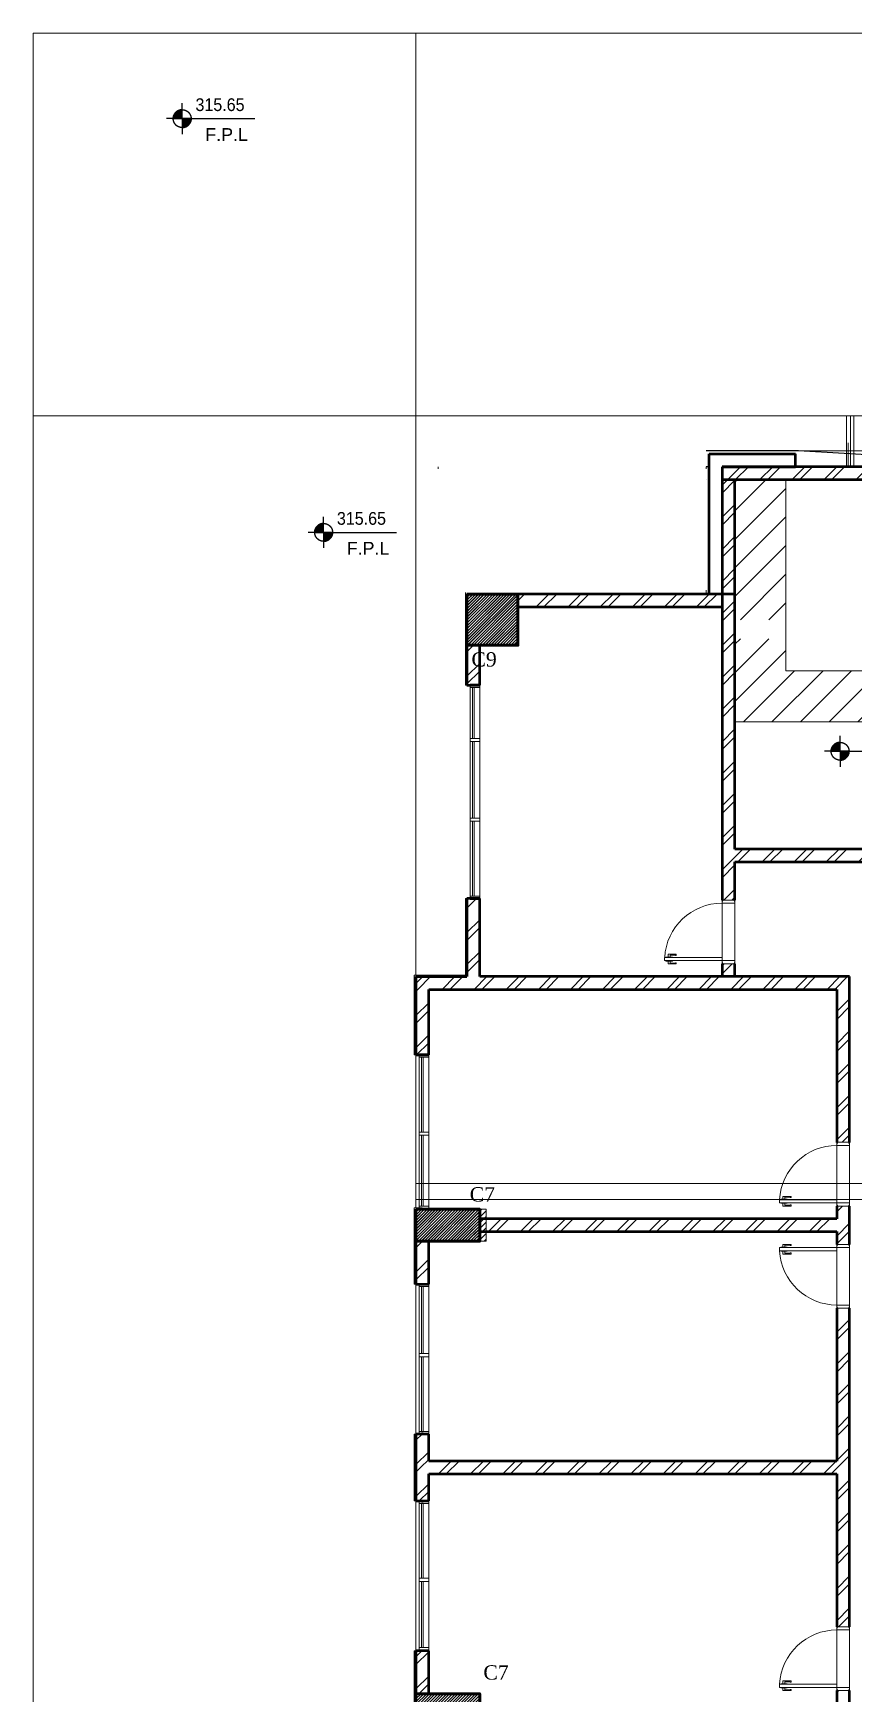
# Model space of a CAD drawing. Header units: millimetres. Extents: x -967280 to 3852, y 2833 to 1955156.
# Drawn here: x -966846 to -953981, y 637066 to 663116 of the extents above; entities that cross this region are included whole.
import ezdxf
from ezdxf.enums import TextEntityAlignment as Align

# ---------------------------------------------------------------- set-up
doc = ezdxf.new("R2010")
doc.units = ezdxf.units.MM
doc.header["$LTSCALE"] = 1000
doc.linetypes.add('HRZN_Line-Ptrn-Sold', pattern=[9144001.0, 9144000.0, -1])
for name, color, linetype, lineweight in [('A-COLS', 8, 'HRZN_Line-Ptrn-Sold', 18), ('A-DIM', 7, 'Continuous', 13), ('A-DOOR', 5, 'Continuous', 13), ('A-ELEV', 1, 'HRZN_Line-Ptrn-Sold', 13), ('A-FLOR-PATT', 1, 'Continuous', 13), ('A-HATCH', 1, 'Continuous', 13), ('A-STAIR', 1, 'HRZN_Line-Ptrn-Sold', 13), ('A-SYMB-LEVEL', 7, 'Continuous', 13), ('A-TONE', 40, 'HRZN_Line-Ptrn-Sold', 35), ('A-WALL', 8, 'HRZN_Line-Ptrn-Sold', 50), ('A-WIN', 4, 'Continuous', 13), ('S - column', 6, 'Continuous', 60)]:
    doc.layers.add(name, color=color, linetype=linetype, lineweight=lineweight)
doc.layers.add('ARCH', color=8, linetype='Continuous')
doc.layers.add('S - col hach', color=1, linetype='Continuous')
doc.styles.add('Arial', font='arial.ttf', dxfattribs={"height": 317.5})
doc.styles.add('Arial_1', font='arial.ttf', dxfattribs={"width": 0.9, "height": 200})
doc.styles.add('ASD', font='times.ttf')
pattern_1 = [(45, (6650, -35800), (-251.447, 251.447), []), (45, (6650, -35419), (-251.447, 251.447), [])]
pattern_2 = [(225, (-217548.726, -1233776.03), (44.9012806, -44.9012806), [])]
pattern_3 = [(45, (-223648.726, -1233952.032), (-22.4506403, 22.4506403), [])]

# ---------------------------------------------------------------- blocks, each defined once
blk = doc.blocks.new('DAE_DOOR-SINGLE - BEDROOMS DOOR _D01__1000_2200MM 2-3505045-GROUND FLOOR FFL_1_')
at = {"layer": 'A-DOOR'}
for p, q in [((-424, 88), (-412, 88)), ((-424, -88), (-424, 88)), ((-412, 100), (-374, 100)), ((-412, 88), (-412, 100)), ((-374, 100), (-374, -100)), ((526, 100), (564, 100)), ((526, -100), (526, 100)), ((564, 100), (564, 88)), ((564, 88), (576, 88)), ((576, 88), (576, -88)), ((-412, -88), (-424, -88)), ((-412, -100), (-412, -88)), ((-374, -100), (-412, -100)), ((564, -100), (526, -100)), ((564, -88), (564, -100)), ((576, -88), (564, -88))]:
    blk.add_line(p, q, dxfattribs=at)
at = {"layer": 'A-DOOR', "lineweight": 18}
for p, q in [((476, -100), (476, -1000)), ((526, -100), (476, -100)), ((526, -100), (526, -1000)), ((526, -1000), (476, -1000))]:
    blk.add_line(p, q, dxfattribs=at)
at = {"layer": 'A-DOOR'}
blk.add_arc((526, -100), 901, 180, 266.8202, dxfattribs=at)
at = {"layer": 'A-HATCH'}
for p, q in [((444, -819), (425, -819)), ((425, -819), (425, -946)), ((470, -946), (425, -946)), ((444, -831), (438, -831)), ((438, -831), (438, -916)), ((470, -916), (438, -916)), ((444, -819), (444, -831)), ((470, -879), (476, -879)), ((470, -981), (470, -879)), ((470, -981), (476, -981)), ((533, -879), (526, -879)), ((533, -981), (526, -981)), ((533, -981), (533, -879)), ((533, -916), (564, -916)), ((533, -946), (577, -946)), ((558, -819), (577, -819)), ((558, -819), (558, -831)), ((558, -831), (564, -831)), ((564, -831), (564, -916)), ((577, -819), (577, -946))]:
    blk.add_line(p, q, dxfattribs=at)
blk = doc.blocks.new('DAE_DOOR-SINGLE - BEDROOMS DOOR _D01__1000_2200MM 2-3505467-GROUND FLOOR FFL_1_')
at = {"layer": 'A-DOOR', "lineweight": 18}
for p, q in [((476, 100), (476, 1000)), ((526, 1000), (476, 1000)), ((526, 100), (526, 1000)), ((526, 100), (476, 100))]:
    blk.add_line(p, q, dxfattribs=at)
at = {"layer": 'A-DOOR'}
for p, q in [((-412, 88), (-424, 88)), ((-424, 88), (-424, -88)), ((-374, 100), (-412, 100)), ((-412, 100), (-412, 88)), ((-374, -100), (-374, 100)), ((526, 100), (526, -100)), ((564, 100), (526, 100)), ((564, 88), (564, 100)), ((576, 88), (564, 88)), ((576, -88), (576, 88)), ((-424, -88), (-412, -88)), ((-412, -88), (-412, -100)), ((-412, -100), (-374, -100)), ((526, -100), (564, -100)), ((564, -100), (564, -88)), ((564, -88), (576, -88))]:
    blk.add_line(p, q, dxfattribs=at)
blk.add_arc((526, 100), 901, 93.1798, 180, dxfattribs=at)
at = {"layer": 'A-HATCH'}
for p, q in [((470, 946), (425, 946)), ((425, 819), (425, 946)), ((444, 819), (425, 819)), ((470, 916), (438, 916)), ((438, 831), (438, 916)), ((444, 831), (438, 831)), ((444, 819), (444, 831)), ((470, 981), (476, 981)), ((470, 981), (470, 879)), ((470, 879), (476, 879)), ((533, 981), (526, 981)), ((533, 879), (526, 879)), ((533, 981), (533, 879)), ((533, 946), (577, 946)), ((533, 916), (564, 916)), ((558, 831), (564, 831)), ((558, 819), (558, 831)), ((558, 819), (577, 819)), ((564, 831), (564, 916)), ((577, 819), (577, 946))]:
    blk.add_line(p, q, dxfattribs=at)
blk = doc.blocks.new('Glazed Panel - Glazed Panel-3868029-GROUND FLOOR FFL_1_')
at = {"layer": 'A-WIN', "lineweight": 18}
for p, q in [((-588, 38), (588, 38)), ((588, 38), (-588, 38)), ((-588, 38), (-588, 13)), ((-588, 13), (588, 13)), ((588, 13), (588, 38))]:
    blk.add_line(p, q, dxfattribs=at)
blk = doc.blocks.new('Glazed Panel - Glazed Panel-3868051-GROUND FLOOR FFL_1_')
at = {"layer": 'A-WIN', "lineweight": 18}
for p, q in [((-600, 38.1), (600, 38.1)), ((600, 38.1), (-600, 38.1)), ((-600, 38.1), (-600, 12.7)), ((-600, 12.7), (600, 12.7)), ((600, 12.7), (600, 38.1))]:
    blk.add_line(p, q, dxfattribs=at)
blk = doc.blocks.new('Glazed Panel - Glazed Panel-3868055-GROUND FLOOR FFL_1_')
at = {"layer": 'A-WIN', "lineweight": 18}
for p, q in [((-400, 38), (400, 38)), ((400, 38), (-400, 38)), ((-400, 38), (-400, 13)), ((-400, 13), (400, 13)), ((400, 13), (400, 38))]:
    blk.add_line(p, q, dxfattribs=at)
blk = doc.blocks.new('Rectangular Mullion - DAE_Mlon-rect-Gnrc-3622807-GROUND FLOOR FFL_1_')
at = {"layer": 'A-ELEV', "linetype": 'Continuous'}
for p, q in [((45750, 18525), (45750, 19700)), ((45900, 18525), (45900, 19700))]:
    blk.add_line(p, q, dxfattribs=at)
blk = doc.blocks.new('Rectangular Mullion - DAE_Mlon-rect-Gnrc-3664568-GROUND FLOOR FFL_1_')
at = {"layer": 'A-ELEV', "linetype": 'Continuous'}
for p, q in [((7825, 28950), (6625, 28950)), ((7825, 28800), (6625, 28800))]:
    blk.add_line(p, q, dxfattribs=at)
blk = doc.blocks.new('Rectangular Mullion - DAE_Mlon-rect-Gnrc-3670910-GROUND FLOOR FFL_1_')
at = {"layer": 'A-ELEV', "linetype": 'Continuous'}
for p, q in [((200, 25538), (200, 24738)), ((350, 25538), (350, 24738))]:
    blk.add_line(p, q, dxfattribs=at)
blk = doc.blocks.new('Rectangular Mullion - DAE_Mlon-rect-Gnrc-3868031-GROUND FLOOR FFL_1_')
at = {"layer": 'A-WIN', "lineweight": 18}
for p, q in [((-50, 75), (0, 75)), ((-50, -75), (-50, 75)), ((0, 75), (0, -75)), ((0, -75), (-50, -75))]:
    blk.add_line(p, q, dxfattribs=at)
blk = doc.blocks.new('Rectangular Mullion - DAE_Mlon-rect-Gnrc-3868026-GROUND FLOOR FFL_1_')
at = {"layer": 'A-WIN', "lineweight": 18}
for p, q in [((-25, 75), (25, 75)), ((-25, -75), (-25, 75)), ((25, 75), (25, -75)), ((25, -75), (-25, -75))]:
    blk.add_line(p, q, dxfattribs=at)
blk = doc.blocks.new('Glazed Panel - Glazed Panel-3868042-GROUND FLOOR FFL_1_')
at = {"layer": 'A-WIN', "lineweight": 18}
for p, q in [((588, -13), (-588, -13)), ((-588, -13), (-588, -38)), ((-588, -38), (588, -38)), ((-588, -38), (588, -38)), ((588, -38), (588, -13))]:
    blk.add_line(p, q, dxfattribs=at)
blk = doc.blocks.new('Glazed Panel - Glazed Panel-3868058-GROUND FLOOR FFL_1_')
at = {"layer": 'A-WIN', "lineweight": 18}
for p, q in [((556, -13), (-556, -13)), ((-556, -13), (-556, -38)), ((-556, -38), (556, -38)), ((-556, -38), (556, -38)), ((556, -38), (556, -13))]:
    blk.add_line(p, q, dxfattribs=at)
blk = doc.blocks.new('Rectangular Mullion - DAE_Mlon-rect-Gnrc-3622844-GROUND FLOOR FFL_1_')
at = {"layer": 'A-ELEV', "linetype": 'Continuous'}
for p, q in [((44025, 20850), (45200, 20850)), ((44025, 20700), (45200, 20700))]:
    blk.add_line(p, q, dxfattribs=at)
blk = doc.blocks.new('Rectangular Mullion - DAE_Mlon-rect-Gnrc-3670916-GROUND FLOOR FFL_1_')
at = {"layer": 'A-ELEV', "linetype": 'Continuous'}
for p, q in [((-600, 17400), (-600, 18512)), ((-450, 17400), (-450, 18512))]:
    blk.add_line(p, q, dxfattribs=at)
blk = doc.blocks.new('Rectangular Mullion - DAE_Mlon-rect-Gnrc-3868035-GROUND FLOOR FFL_1_')
at = {"layer": 'A-WIN', "lineweight": 18}
for p, q in [((-50, 75), (0, 75)), ((-50, -75), (-50, 75)), ((0, -75), (-50, -75))]:
    blk.add_line(p, q, dxfattribs=at)
blk = doc.blocks.new('Rectangular Mullion - DAE_Mlon-rect-Gnrc-3868037-GROUND FLOOR FFL_1_')
at = {"layer": 'A-WIN', "lineweight": 18}
for p, q in [((-25, 75), (25, 75)), ((-25, -75), (-25, 75)), ((25, 75), (25, -75)), ((25, -75), (-25, -75))]:
    blk.add_line(p, q, dxfattribs=at)
blk = doc.blocks.new('Glazed Panel - Glazed Panel-3868061-GROUND FLOOR FFL_1_')
at = {"layer": 'A-WIN', "lineweight": 18}
for p, q in [((-525, 38), (525, 38)), ((525, 38), (-525, 38)), ((-525, 38), (-525, 13)), ((-525, 13), (525, 13)), ((525, 13), (525, 38))]:
    blk.add_line(p, q, dxfattribs=at)
blk = doc.blocks.new('Rectangular Mullion - DAE_Mlon-rect-Gnrc-3670922-GROUND FLOOR FFL_1_')
at = {"layer": 'A-ELEV', "linetype": 'Continuous'}
for p, q in [((-600, 16138), (-600, 15088)), ((-450, 16138), (-450, 15088))]:
    blk.add_line(p, q, dxfattribs=at)
blk = doc.blocks.new('Glazed Panel - Glazed Panel-3868160-GROUND FLOOR FFL_1_')
at = {"layer": 'A-WIN', "lineweight": 18}
for p, q in [((519, -13), (-519, -13)), ((-519, -13), (-519, -38)), ((-519, -38), (519, -38)), ((-519, -38), (519, -38)), ((519, -38), (519, -13))]:
    blk.add_line(p, q, dxfattribs=at)
blk = doc.blocks.new('Rectangular Mullion - DAE_Mlon-rect-Gnrc-V52-GROUND FLOOR FFL_1_')
at = {"layer": 'A-ELEV', "linetype": 'Continuous'}
for p, q in [((33375, 2600), (32200, 2600)), ((33375, 2450), (32200, 2450))]:
    blk.add_line(p, q, dxfattribs=at)
blk = doc.blocks.new('Rectangular Mullion - DAE_Mlon-rect-Gnrc-3770990-GROUND FLOOR FFL_1_')
at = {"layer": 'A-ELEV', "linetype": 'Continuous'}
for p, q in [((-600, 10475), (-600, 11512)), ((-450, 10475), (-450, 11512))]:
    blk.add_line(p, q, dxfattribs=at)
blk = doc.blocks.new('Rectangular Mullion - DAE_Mlon-rect-Gnrc-3868134-GROUND FLOOR FFL_1_')
at = {"layer": 'A-WIN', "lineweight": 18}
for p, q in [((-50, 75), (0, 75)), ((-50, -75), (-50, 75)), ((0, 75), (0, -75)), ((0, -75), (-50, -75))]:
    blk.add_line(p, q, dxfattribs=at)
blk = doc.blocks.new('Rectangular Mullion - DAE_Mlon-rect-Gnrc-3868080-GROUND FLOOR FFL_1_')
at = {"layer": 'A-WIN', "lineweight": 18}
for p, q in [((-25, 75), (25, 75)), ((-25, -75), (-25, 75)), ((25, 75), (25, -75)), ((25, -75), (-25, -75))]:
    blk.add_line(p, q, dxfattribs=at)
blk = doc.blocks.new('Rectangular Mullion - DAE_Mlon-rect-Gnrc-3868118-GROUND FLOOR FFL_1_')
at = {"layer": 'A-WIN', "lineweight": 18}
for p, q in [((0, 75), (-50, 75)), ((-50, 75), (-50, -75)), ((0, -75), (0, 75)), ((-50, -75), (0, -75))]:
    blk.add_line(p, q, dxfattribs=at)
blk = doc.blocks.new('Rectangular Mullion - DAE_Mlon-rect-Gnrc-3868121-GROUND FLOOR FFL_1_')
at = {"layer": 'A-WIN', "lineweight": 18}
for p, q in [((0, 75), (-50, 75)), ((-50, 75), (-50, -75)), ((0, -75), (0, 75)), ((-50, -75), (0, -75))]:
    blk.add_line(p, q, dxfattribs=at)
blk = doc.blocks.new('Rectangular Mullion - DAE_Mlon-rect-Gnrc-3874747-GROUND FLOOR FFL_1_')
at = {"layer": 'A-WIN', "lineweight": 18}
for p, q in [((0, 75), (-50, 75)), ((-50, 75), (-50, -75)), ((0, -75), (0, 75)), ((-50, -75), (0, -75))]:
    blk.add_line(p, q, dxfattribs=at)
blk = doc.blocks.new('Spot Elevations - TOS-3783376-GROUND FLOOR FFL_1_')
at = {"layer": 'A-SYMB-LEVEL'}
h = blk.add_hatch(color=256, dxfattribs=at)
edge = h.paths.add_edge_path()
edge.add_line((0, 0), (-1.4, 0))
edge.add_arc((0, 0), 1.4, 90, 180, ccw=False)
edge.add_line((0, 1.4), (0, 0))
h = blk.add_hatch(color=256, dxfattribs=at)
edge = h.paths.add_edge_path()
edge.add_line((0, 0), (1.4, 0))
edge.add_arc((0, 0), 1.4, 270, 360, ccw=False)
edge.add_line((0, -1.4), (0, 0))
at = {"layer": 'A-SYMB-LEVEL', "linetype": 'HRZN_Line-Ptrn-Sold', "lineweight": 25}
for p, q in [((-1.4, 0), (-2.44, 0)), ((-1.4, 0), (0, 0)), ((0, 1.4), (0, 2.44)), ((0, 0), (0, 1.4)), ((0, 0), (0, -1.4)), ((1.4, 0), (0, 0)), ((0, -1.4), (0, -2.44)), ((1.4, 0), (11.4, 0))]:
    blk.add_line(p, q, dxfattribs=at)
blk.add_circle((0, 0), 1.4, dxfattribs=at)
for start, end in [(90, 180), (270, 360)]:
    blk.add_arc((0, 0), 1.4, start, end, dxfattribs=at)
blk = doc.blocks.new('Spot Elevations - TOS-3783376-LAYOUT')
at = {"layer": 'A-SYMB-LEVEL'}
h = blk.add_hatch(color=256, dxfattribs=at)
edge = h.paths.add_edge_path()
edge.add_line((0, 0), (-1.4, 0))
edge.add_arc((0, 0), 1.4, 90, 180, ccw=False)
edge.add_line((0, 1.4), (0, 0))
h = blk.add_hatch(color=256, dxfattribs=at)
edge = h.paths.add_edge_path()
edge.add_line((0, 0), (1.4, 0))
edge.add_arc((0, 0), 1.4, 270, 360, ccw=False)
edge.add_line((0, -1.4), (0, 0))
at = {"layer": 'A-SYMB-LEVEL', "linetype": 'HRZN_Line-Ptrn-Sold', "lineweight": 25}
for p, q in [((-1.4, 0), (-2.44, 0)), ((-1.4, 0), (0, 0)), ((0, 1.4), (0, 2.44)), ((0, 0), (0, 1.4)), ((0, 0), (0, -1.4)), ((1.4, 0), (0, 0)), ((0, -1.4), (0, -2.44)), ((1.4, 0), (11.4, 0))]:
    blk.add_line(p, q, dxfattribs=at)
blk.add_circle((0, 0), 1.4, dxfattribs=at)
for start, end in [(90, 180), (270, 360)]:
    blk.add_arc((0, 0), 1.4, start, end, dxfattribs=at)
blk = doc.blocks.new('A$Ca5ad4f3b')
at = {"layer": 'S - col hach'}
h = blk.add_hatch(dxfattribs=at)
h.set_pattern_fill('ANSI31', color=256, scale=10)
h.set_pattern_definition(pattern_3)
h.paths.add_polyline_path([(1500, -400), (1500, 400), (700, 400), (700, -400)])
h = blk.add_hatch(dxfattribs=at)
h.set_pattern_fill('ANSI31', color=256, scale=10)
h.set_pattern_definition(pattern_3)
h.paths.add_polyline_path([(-100, -9750), (900, -9750), (900, -9250), (-100, -9250)])
h = blk.add_hatch(dxfattribs=at)
h.set_pattern_fill('ANSI31', color=256, scale=10)
h.set_pattern_definition(pattern_3)
h.paths.add_polyline_path([(900, -16850), (-100, -16850), (-100, -17350), (900, -17350)])
at = {"layer": 'S - column'}
for points in [[(700, 400), (700, -400), (1500, -400), (1500, 400)], [(-100, -9250), (-100, -9750), (900, -9750), (900, -9250)], [(900, -17350), (-100, -17350), (-100, -16850), (900, -16850)]]:
    blk.add_lwpolyline(points, close=True, dxfattribs=at)
at = {"ltscale": 6, "style": 'ASD'}
for s, p in [('C9', (969, -623)), ('C7', (942, -9015)), ('C7', (1156, -16515))]:
    blk.add_text(s, height=225, dxfattribs=at).set_placement(p, align=Align.MIDDLE_CENTER)
blk = doc.blocks.new('A$C1e5dc022')
at = {"transparency": 33554483}
h = blk.add_hatch(dxfattribs=at)
h.set_pattern_fill('ANSI31', color=4, scale=100)
h.set_pattern_definition([(45, (-833224, -1319540.23), (-224.5064, 224.5064), [])])
h.paths.add_polyline_path([(11800, -7000), (11000, -7000), (11000, -9200), (11800, -9200)])
h = blk.add_hatch(dxfattribs=at)
h.set_pattern_fill('ANSI31', color=4, scale=100)
h.set_pattern_definition([(45, (-833224, -1319840.23), (-224.5064, 224.5064), [])])
h.paths.add_polyline_path([(16200, -7000), (15400, -7000), (15400, -9500), (16200, -9500)])
h.paths.add_polyline_path([(16200, -9500), (15400, -9500), (15400, -10000), (16200, -10000)])
h.paths.add_polyline_path([(11800, -9500), (11000, -9500), (11000, -10000), (11800, -10000)])
h.paths.add_polyline_path([(14700, -10000), (11000, -10000), (11000, -10800), (14700, -10800)])
h.paths.add_polyline_path([(16200, -10000), (14700, -10000), (14700, -10800), (16200, -10800)])
at = {"layer": 'A-COLS'}
h = blk.add_hatch(dxfattribs=at)
h.set_pattern_fill('ANSI31', color=4, scale=20, angle=180)
h.set_pattern_definition(pattern_2)
h.paths.add_polyline_path([(7600, -9600), (7600, -8800), (6800, -8800), (6800, -9600)])
h = blk.add_hatch(dxfattribs=at)
h.set_pattern_fill('ANSI31', color=4, scale=20, angle=180)
h.set_pattern_definition(pattern_2)
h.paths.add_polyline_path([(6000, -18950), (7100, -18950), (7100, -18450), (6000, -18450)])
at = {"layer": 'A-TONE', "linetype": 'Continuous', "lineweight": 13}
h = blk.add_hatch(dxfattribs=at)
h.set_pattern_fill('FP_1', color=4, style=0, pattern_type=2)
h.set_pattern_definition(pattern_1)
h.paths.add_polyline_path([(13050, -7000), (13050, -6800), (10800, -6800), (10800, -7000)])
h.paths.add_polyline_path([(14700, -6800), (14700, -7000), (16200, -7000), (16200, -6800)])
h = blk.add_hatch(dxfattribs=at)
h.set_pattern_fill('FP_1', color=4, style=0, pattern_type=2)
h.set_pattern_definition(pattern_1)
h.paths.add_polyline_path([(11000, -8800), (11000, -7000), (10800, -7000), (10800, -8800), (10827.7, -8800)])
h = blk.add_hatch(dxfattribs=at)
h.set_pattern_fill('FP_1', color=4, style=0, pattern_type=2)
h.set_pattern_definition(pattern_1)
h.paths.add_polyline_path([(9650.9, -9000), (10800, -9000), (10800, -8800), (7600, -8800), (7600, -9000), (9062.5, -9000)])
h = blk.add_hatch(dxfattribs=at)
h.set_pattern_fill('FP_1', color=4, style=0, pattern_type=2)
h.set_pattern_definition(pattern_1)
h.paths.add_polyline_path([(10800, -14800), (11000, -14800), (11000, -14599.2), (10800, -14599.2)])
h.paths.add_polyline_path([(10800, -13599.2), (11000, -13598.4), (11000, -8800), (10800, -8800), (10800, -12123.8)])
h = blk.add_hatch(dxfattribs=at)
h.set_pattern_fill('FP_1', color=4, style=0, pattern_type=2)
h.set_pattern_definition(pattern_1)
h.paths.add_polyline_path([(6800, -10225), (7000, -10225), (7000, -9600), (6800, -9600), (6800, -10200)])
h = blk.add_hatch(dxfattribs=at)
h.set_pattern_fill('FP_1', color=4, style=0, pattern_type=2)
h.set_pattern_definition(pattern_1)
h.paths.add_polyline_path([(14600, -13000), (14600, -12800), (11000, -12800), (11000, -13000), (13769.7, -13000)])
h = blk.add_hatch(dxfattribs=at)
h.set_pattern_fill('FP_1', color=4, style=0, pattern_type=2)
h.set_pattern_definition(pattern_1)
h.paths.add_polyline_path([(7000, -14800), (7000, -13575), (6800, -13575), (6800, -14800)])
h = blk.add_hatch(dxfattribs=at)
h.set_pattern_fill('FP_1', color=4, style=0, pattern_type=2)
h.set_pattern_definition(pattern_1)
h.paths.add_polyline_path([(12600, -15000), (12800, -15000), (12800, -14800), (6000, -14800), (6000, -15000), (12592.9, -15000)])
h = blk.add_hatch(dxfattribs=at)
h.set_pattern_fill('FP_1', color=4, style=0, pattern_type=2)
h.set_pattern_definition(pattern_1)
h.paths.add_polyline_path([(6200, -16025), (6200, -15000), (6000, -15000), (6000, -16025)])
h = blk.add_hatch(dxfattribs=at)
h.set_pattern_fill('FP_1', color=4, style=0, pattern_type=2)
h.set_pattern_definition(pattern_1)
h.paths.add_polyline_path([(12800, -22400), (12800, -20000.8), (12600, -20000.8), (12600, -22400)])
h.paths.add_polyline_path([(12800, -19000.8), (12800, -18399.2), (12600, -18399.2), (12600, -19000.8), (12788, -19000.8)])
h.paths.add_polyline_path([(12612, -17399.2), (12800, -17398.4), (12800, -15000), (12600, -15000), (12600, -17399.2)])
h = blk.add_hatch(dxfattribs=at)
h.set_pattern_fill('FP_1', color=4, style=0, pattern_type=2)
h.set_pattern_definition(pattern_1)
h.paths.add_polyline_path([(12600, -18800), (12600, -18600), (7000, -18600), (7000, -18800), (11416.1, -18800)])
h = blk.add_hatch(dxfattribs=at)
h.set_pattern_fill('FP_1', color=4, style=0, pattern_type=2)
h.set_pattern_definition(pattern_1)
h.paths.add_polyline_path([(6200, -19625), (6200, -18950), (6000, -18950), (6000, -19625)])
h = blk.add_hatch(dxfattribs=at)
h.set_pattern_fill('FP_1', color=4, style=0, pattern_type=2)
h.set_pattern_definition(pattern_1)
h.paths.add_polyline_path([(6200, -22500), (6200, -21975), (6000, -21975), (6000, -22500)])
h = blk.add_hatch(dxfattribs=at)
h.set_pattern_fill('FP_1', color=4, style=0, pattern_type=2)
h.set_pattern_definition(pattern_1)
h.paths.add_polyline_path([(12800, -22600), (12800, -22400), (6200, -22400), (6200, -22600), (12600, -22600)])
h = blk.add_hatch(dxfattribs=at)
h.set_pattern_fill('FP_1', color=4, style=0, pattern_type=2)
h.set_pattern_definition(pattern_1)
h.paths.add_polyline_path([(12600, -22600), (12600, -22400), (6200, -22400), (6200, -22600), (12592.9, -22600)])
h = blk.add_hatch(dxfattribs=at)
h.set_pattern_fill('FP_1', color=4, style=0, pattern_type=2)
h.set_pattern_definition(pattern_1)
h.paths.add_polyline_path([(6000, -23025), (6200, -23025), (6200, -22500), (6000, -22500), (6000, -23000)])
h = blk.add_hatch(dxfattribs=at)
h.set_pattern_fill('FP_1', color=4, style=0, pattern_type=2)
h.set_pattern_definition(pattern_1)
h.paths.add_polyline_path([(12800, -30000), (12800, -27600.8), (12600, -27600.8), (12600, -30000)])
h.paths.add_polyline_path([(12600, -26600.8), (12800, -26600), (12800, -25999.2), (12600, -25999.2), (12600, -26400)])
h.paths.add_polyline_path([(12600, -24999.2), (12800, -24999.2), (12800, -22600), (12600, -22600), (12600, -24986.9)])
h = blk.add_hatch(dxfattribs=at)
h.set_pattern_fill('FP_1', color=4, style=0, pattern_type=2)
h.set_pattern_definition(pattern_1)
h.paths.add_polyline_path([(6200, -26050), (6200, -25375), (6000, -25375), (6000, -26050), (6120.4, -26050)])
at = {"layer": 'A-COLS', "color": 4}
for points in [[(6800, -8800), (6800, -9600), (7600, -9600), (7600, -8800)], [(6000, -18450), (6000, -18950), (7100, -18950), (7100, -18450)]]:
    blk.add_lwpolyline(points, close=True, dxfattribs=at)
at = {"layer": 'A-DIM', "color": 4}
for p, q in [((53435, -18044.7), (6000, -18044.7)), ((6000, -18044.7), (6000, -18294.7)), ((6000, -18294.7), (53435, -18294.7))]:
    blk.add_line(p, q, dxfattribs=at)
at = {"layer": 'A-ELEV', "color": 4}
for p, q in [((12000, -6550), (20200, -6550)), ((11800, -7000, 0), (11800, -10000, 0)), ((15400, -10000, 0), (11800, -10000, 0)), ((14600, -10800), (11000, -10800)), ((10800, -13611.2), (10800, -13599.2)), ((10800, -14549.2), (10800, -13649.2)), ((11000, -13599.2), (11000, -13611.2)), ((11000, -13649.2), (11000, -14549.2)), ((10800, -14599.2), (10800, -14587.2)), ((11000, -14587.2), (11000, -14599.2)), ((12600, -17411.2), (12600, -17399.2)), ((12600, -18349.2), (12600, -17449.2)), ((12800, -17399.2), (12800, -17411.2)), ((12800, -17449.2), (12800, -18349.2)), ((12600, -18399.2), (12600, -18387.2)), ((12800, -18387.2), (12800, -18399.2)), ((12600, -19012.8), (12600, -19000.8)), ((12800, -19000.8), (12800, -19012.8)), ((12600, -19950.8), (12600, -19050.8)), ((12800, -19050.8), (12800, -19950.8)), ((12600, -20000.8), (12600, -19988.8)), ((12800, -19988.8), (12800, -20000.8)), ((12600, -25011.2), (12600, -24999.2)), ((12800, -24999.2), (12800, -25011.2)), ((12600, -25949.2), (12600, -25049.2)), ((12800, -25049.2), (12800, -25949.2)), ((12600, -25999.2), (12600, -25987.2)), ((12800, -25987.2), (12800, -25999.2))]:
    blk.add_line(p, q, dxfattribs=at)
at = {"layer": 'A-FLOR-PATT', "color": 4}
for p, q in [((0, -45000), (0, 0)), ((0, 0), (6000, 0)), ((6000, 0), (53435, 0)), ((6000, -6000), (6000, -14775)), ((53435, -6000), (6000, -6000)), ((10550, -7000), (10548.4, -7000)), ((10548.4, -8739), (10548.4, -8750)), ((10548.4, -8750), (10550, -8750)), ((6000, -16025), (6000, -18425)), ((6000, -19625), (6000, -21975)), ((6000, -23025), (6000, -25375))]:
    blk.add_line(p, q, dxfattribs=at)
at = {"layer": 'A-FLOR-PATT', "color": 4, "lineweight": 18}
for q in [(6000, 0), (0, -6000)]:
    blk.add_line((6000, -6000), q, dxfattribs=at)
at = {"layer": 'A-STAIR', "color": 4}
for p, q in [((12750, -6000), (12811, -6000)), ((12750, -6000), (12750, -6426.6)), ((6348.4, -6836), (6348.4, -6800)), ((10548.4, -6836), (10548.4, -6800)), ((10548.4, -8775), (10548.4, -8739))]:
    blk.add_line(p, q, dxfattribs=at)
at = {"layer": 'A-STAIR', "color": 4, "linetype": 'Continuous'}
for p, q in [((12813.1, -6000), (12813.1, -6798.4)), ((12813.1, -6000), (12813.1, -6798.4)), ((12863.9, -6798.4), (12863.9, -6000)), ((12863.9, -6000), (12863.9, -6798.4)), ((12863.9, -6798.4), (12813.1, -6798.4))]:
    blk.add_line(p, q, dxfattribs=at)
at = {"layer": 'A-STAIR', "color": 4, "linetype": 'Continuous', "flags": 128}
blk.add_lwpolyline([(12840.8, -6798.4), (12838.5, -6798.4), (12836.2, -6798.4)], dxfattribs=at)
at = {"layer": 'A-SYMB-LEVEL', "color": 4}
for p, q in [((2320.3, -1340.2), (2455.1, -1340.2)), ((2455.1, -1340.2), (2335.3, -1340.2)), ((4538.1, -7830.4), (4672.9, -7830.4)), ((4672.9, -7830.4), (4553.1, -7830.4))]:
    blk.add_line(p, q, dxfattribs=at)
at = {"layer": 'A-WALL', "color": 4, "lineweight": 13}
for p, q in [((12750, -6000), (12750, -6800)), ((12775, -6800), (12775, -6426.6)), ((6775, -8775), (6775, -10225)), ((6775, -8800), (6800, -8800)), ((10550, -8800), (10550, -8775)), ((6800, -10200), (6800, -9600)), ((6775, -10225), (6800, -10225)), ((6800, -13575), (6775, -13575)), ((6775, -13575), (6775, -14800)), ((6800, -14775), (5975, -14775)), ((5975, -14775), (5975, -16025)), ((6000, -16000), (6000, -14800)), ((5975, -16025), (6000, -16025)), ((6100, -18425), (5975, -18425)), ((5975, -18425), (5975, -19625)), ((6100, -18450), (6100, -18425)), ((6000, -19600), (6000, -18950)), ((5975, -19625), (6000, -19625)), ((6000, -21975), (5975, -21975)), ((5975, -21975), (5975, -22500)), ((6000, -22500), (6000, -22000)), ((5975, -22500), (5975, -23025)), ((6000, -23000), (6000, -22500)), ((5975, -23025), (6000, -23025)), ((5975, -25375), (5975, -26575)), ((6000, -25375), (5975, -25375)), ((6000, -26050), (6000, -25400))]:
    blk.add_line(p, q, dxfattribs=at)
at = {"layer": 'A-WALL', "color": 4, "lineweight": 25}
for p, q in [((12000, -6550), (10550, -6550)), ((16400, -6811.9), (12000, -6550)), ((10600, -6800), (10550, -6800)), ((15000, -6800), (12750, -6800)), ((10550, -8800), (10600, -8800))]:
    blk.add_line(p, q, dxfattribs=at)
at = {"layer": 'A-WALL', "color": 4}
for p, q in [((10600, -6600), (11950, -6600)), ((10600, -8800), (10600, -6600)), ((11950, -6800), (11950, -6600)), ((10800, -6800), (10800, -13599.2)), ((13050, -6800), (10800, -6800)), ((10800, -6800), (10800, -9000)), ((10800, -6800), (11950, -6800)), ((10800, -7000), (13050, -7000)), ((11000, -12800), (11000, -7000)), ((10800, -8800), (7600, -8800)), ((11000, -8800), (10600, -8800)), ((7600, -9000), (10800, -9000)), ((6800, -9600), (6800, -10225)), ((7000, -10225), (7000, -9600)), ((6800, -10225), (7000, -10225)), ((14600, -12800), (11000, -12800)), ((11000, -13599.2), (11000, -13000)), ((11000, -13000), (14600, -13000)), ((7000, -13575), (6800, -13575)), ((6800, -14800), (6800, -13575)), ((6800, -13600), (6800, -14800)), ((7000, -14800), (7000, -13575)), ((10800, -13599.2), (10812, -13599.2)), ((10988, -13599.2), (11000, -13599.2)), ((6800, -14800), (6000, -14800)), ((6000, -14800), (6000, -16025)), ((6000, -14800), (6800, -14800)), ((6800, -14800), (6800, -14775)), ((12800, -14800), (7000, -14800)), ((10812, -14599.2), (10800, -14599.2)), ((10800, -14599.2), (10800, -14800)), ((11000, -14599.2), (10988, -14599.2)), ((11000, -14800), (11000, -14599.2)), ((12800, -17399.2), (12800, -14800)), ((6200, -15000), (12600, -15000)), ((6200, -16025), (6200, -15000)), ((12600, -15000), (12600, -17399.2)), ((6000, -16025), (6200, -16025)), ((12600, -17399.2), (12612, -17399.2)), ((12788, -17399.2), (12800, -17399.2)), ((12600, -18399.2), (12600, -18600)), ((12612, -18399.2), (12600, -18399.2)), ((12800, -18399.2), (12788, -18399.2)), ((12800, -19000.8), (12800, -18399.2)), ((12600, -18600), (7000, -18600)), ((6000, -18950), (6000, -19625)), ((6200, -19625), (6200, -18950)), ((7000, -18800), (12600, -18800)), ((12600, -18800), (12600, -19000.8)), ((12600, -19000.8), (12612, -19000.8)), ((12788, -19000.8), (12800, -19000.8)), ((6000, -19625), (6200, -19625)), ((12600, -20000.8), (12600, -22400)), ((12612, -20000.8), (12600, -20000.8)), ((12800, -20000.8), (12788, -20000.8)), ((12800, -24999.2), (12800, -20000.8)), ((6000, -21975), (6000, -22500)), ((6200, -21975), (6000, -21975)), ((6200, -22400), (6200, -21975)), ((12600, -22400), (6200, -22400)), ((12600, -22400), (6200, -22400)), ((6000, -22500), (6000, -23025)), ((6200, -22600), (12600, -22600)), ((6200, -22600), (12600, -22600)), ((6200, -23000), (6200, -22600)), ((12600, -22600), (12600, -24999.2)), ((6000, -23025), (6200, -23025)), ((6200, -23025), (6200, -23000)), ((12600, -24999.2), (12612, -24999.2)), ((12788, -24999.2), (12800, -24999.2)), ((6000, -25375), (6000, -26050)), ((6200, -25375), (6000, -25375)), ((6200, -26050), (6200, -25375)), ((12612, -25999.2), (12600, -25999.2)), ((12600, -25999.2), (12600, -26200)), ((12800, -25999.2), (12788, -25999.2)), ((12800, -26600.8), (12800, -25999.2))]:
    blk.add_line(p, q, dxfattribs=at)
at = {"layer": 'A-DIM', "color": 4}
blk.add_blockref('A$Ca5ad4f3b', (6100, -9200), dxfattribs=at)
at = {"layer": 'A-DOOR', "color": 4}
for name, p, rotation in [('DAE_DOOR-SINGLE - BEDROOMS DOOR _D01__1000_2200MM 2-3505045-GROUND FLOOR FFL_1_', (10900, -14023), 270), ('DAE_DOOR-SINGLE - BEDROOMS DOOR _D01__1000_2200MM 2-3505045-GROUND FLOOR FFL_1_', (12700, -17823), 270), ('DAE_DOOR-SINGLE - BEDROOMS DOOR _D01__1000_2200MM 2-3505467-GROUND FLOOR FFL_1_', (12700, -19577), 90), ('DAE_DOOR-SINGLE - BEDROOMS DOOR _D01__1000_2200MM 2-3505045-GROUND FLOOR FFL_1_', (12700, -25423), 270)]:
    blk.add_blockref(name, p, dxfattribs=dict(at, rotation=rotation))
at = {"layer": 'A-ELEV', "color": 4, "linetype": 'Continuous', "extrusion": (0, 0, -1)}
for name, p, rotation in [('Rectangular Mullion - DAE_Mlon-rect-Gnrc-3868031-GROUND FLOOR FFL_1_', (-6925, -10212.5), 90), ('Rectangular Mullion - DAE_Mlon-rect-Gnrc-3868026-GROUND FLOOR FFL_1_', (-6925, -11087.5), 90), ('Rectangular Mullion - DAE_Mlon-rect-Gnrc-3868026-GROUND FLOOR FFL_1_', (-6925, -12337.5), 90), ('Rectangular Mullion - DAE_Mlon-rect-Gnrc-3868037-GROUND FLOOR FFL_1_', (-6125, -17262.5), 270), ('Rectangular Mullion - DAE_Mlon-rect-Gnrc-3868035-GROUND FLOOR FFL_1_', (-6125, -18450), 270), ('Rectangular Mullion - DAE_Mlon-rect-Gnrc-3868031-GROUND FLOOR FFL_1_', (-6125, -19612.5), 90), ('Rectangular Mullion - DAE_Mlon-rect-Gnrc-3868026-GROUND FLOOR FFL_1_', (-6125, -20737.5), 90), ('Rectangular Mullion - DAE_Mlon-rect-Gnrc-3868080-GROUND FLOOR FFL_1_', (-6125, -24262.5), 270), ('Rectangular Mullion - DAE_Mlon-rect-Gnrc-3868134-GROUND FLOOR FFL_1_', (-6125, -25375), 270)]:
    blk.add_blockref(name, p, dxfattribs=dict(at, rotation=rotation))
at = {"layer": 'A-ELEV', "color": 4, "linetype": 'Continuous'}
for name in ['Rectangular Mullion - DAE_Mlon-rect-Gnrc-3670910-GROUND FLOOR FFL_1_', 'Rectangular Mullion - DAE_Mlon-rect-Gnrc-3670916-GROUND FLOOR FFL_1_', 'Rectangular Mullion - DAE_Mlon-rect-Gnrc-3670922-GROUND FLOOR FFL_1_', 'Rectangular Mullion - DAE_Mlon-rect-Gnrc-3770990-GROUND FLOOR FFL_1_']:
    blk.add_blockref(name, (6650, -35800), dxfattribs=at)
for name, p, rotation in [('Rectangular Mullion - DAE_Mlon-rect-Gnrc-3664568-GROUND FLOOR FFL_1_', (35800, -18937.5), 90), ('Rectangular Mullion - DAE_Mlon-rect-Gnrc-3622807-GROUND FLOOR FFL_1_', (52750, 6162.5), 180), ('Rectangular Mullion - DAE_Mlon-rect-Gnrc-3868118-GROUND FLOOR FFL_1_', (6925, -13587.5), 270), ('Rectangular Mullion - DAE_Mlon-rect-Gnrc-3868121-GROUND FLOOR FFL_1_', (6125, -16012.5), 90), ('Rectangular Mullion - DAE_Mlon-rect-Gnrc-3622844-GROUND FLOOR FFL_1_', (26900, -61262.5), 90), ('Rectangular Mullion - DAE_Mlon-rect-Gnrc-3622807-GROUND FLOOR FFL_1_', (51950, -2237.5), 180), ('Rectangular Mullion - DAE_Mlon-rect-Gnrc-3868118-GROUND FLOOR FFL_1_', (6125, -21987.5), 270), ('Rectangular Mullion - DAE_Mlon-rect-Gnrc-3874747-GROUND FLOOR FFL_1_', (6125, -23012.5), 90), ('Rectangular Mullion - DAE_Mlon-rect-Gnrc-V52-GROUND FLOOR FFL_1_', (3600, 9137.5), 270)]:
    blk.add_blockref(name, p, dxfattribs=dict(at, rotation=rotation))
at = {"layer": 'A-SYMB-LEVEL', "color": 4, "linetype": 'HRZN_Line-Ptrn-Sold', "lineweight": 25, "xscale": 99.99999999999993, "yscale": 99.99999999999993, "zscale": 99.99999999999993}
for name, p in [('Spot Elevations - TOS-3783376-LAYOUT', (2335.3, -1340.2)), ('Spot Elevations - TOS-3783376-LAYOUT', (4553.1, -7830.4)), ('Spot Elevations - TOS-3783376-GROUND FLOOR FFL_1_', (12650.7, -11264.4))]:
    blk.add_blockref(name, p, dxfattribs=at)
at = {"layer": 'A-WIN', "color": 4}
for name, p, rotation in [('Glazed Panel - Glazed Panel-3868055-GROUND FLOOR FFL_1_', (6925, -10662.5), 90), ('Glazed Panel - Glazed Panel-3868051-GROUND FLOOR FFL_1_', (6925, -11712.5), 90), ('Glazed Panel - Glazed Panel-3868029-GROUND FLOOR FFL_1_', (6925, -12950), 90), ('Glazed Panel - Glazed Panel-3868042-GROUND FLOOR FFL_1_', (6125, -16650), 270), ('Glazed Panel - Glazed Panel-3868058-GROUND FLOOR FFL_1_', (6125, -17843.8), 270), ('Glazed Panel - Glazed Panel-3868061-GROUND FLOOR FFL_1_', (6125, -20187.5), 90), ('Glazed Panel - Glazed Panel-3868029-GROUND FLOOR FFL_1_', (6125, -21350), 90), ('Glazed Panel - Glazed Panel-3868042-GROUND FLOOR FFL_1_', (6125, -23650), 270), ('Glazed Panel - Glazed Panel-3868160-GROUND FLOOR FFL_1_', (6125, -24806.3), 270)]:
    blk.add_blockref(name, p, dxfattribs=dict(at, rotation=rotation))
at = {"layer": 'A-SYMB-LEVEL', "color": 4, "char_height": 200, "width": 721.519, "attachment_point": 1, "style": 'Arial'}
for insert in [(2698.1, -1489), (4915.9, -7979.3)]:
    blk.add_mtext('F.P.L', dxfattribs=dict(at, insert=insert))
at = {"layer": 'A-SYMB-LEVEL', "color": 4, "char_height": 200, "width": 1023.482, "attachment_point": 1, "line_spacing_factor": 0.941778, "style": 'Arial_1', "bg_fill": 3, "box_fill_scale": 1.25, "bg_fill_color": 256, "bg_fill_true_color": 13158600, "bg_fill_transparency": 0}
for insert in [(2543.9, -1021.1), (4761.7, -7511.4)]:
    blk.add_mtext('315.65', dxfattribs=dict(at, insert=insert))

msp = doc.modelspace()

# ---------------------------------------------------------------- block references
at = {"layer": 'ARCH', "lineweight": 106, "ltscale": 30}
msp.add_blockref('A$C1e5dc022', (-966846.1, 663116.2), dxfattribs=at)

doc.saveas('drawing.dxf')
